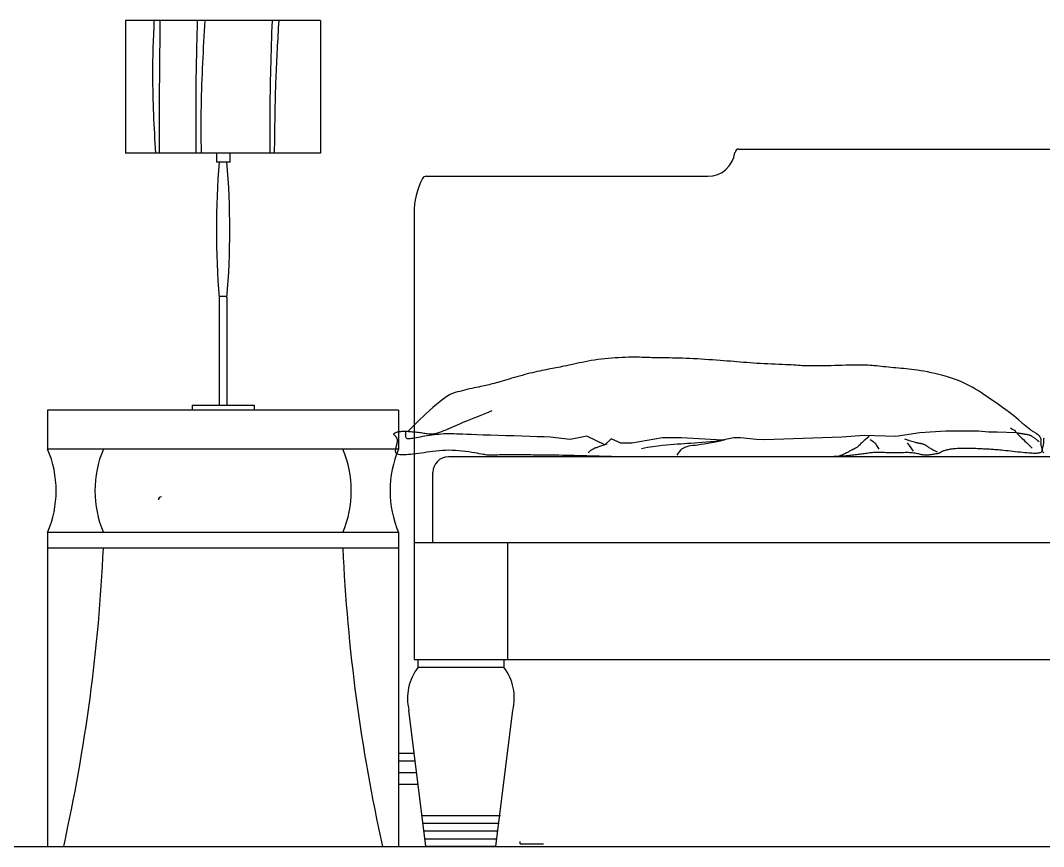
# Model space of a CAD drawing. Header units: inches. Extents: x 11.2 to 54.2, y 16.2 to 41.
# Drawn here: x 22.765 to 24.077, y 28.034 to 29.094 of the extents above; entities that cross this region are included whole.
import ezdxf

# ---------------------------------------------------------------- set-up
doc = ezdxf.new("R2010")
doc.units = ezdxf.units.IN
doc.header["$MEASUREMENT"] = 0
doc.layers.add('1', color=1, linetype='Continuous')
doc.layers.add('4', color=4, linetype='Continuous')

msp = doc.modelspace()

# ---------------------------------------------------------------- linework, layer by layer
at = {"layer": '1'}
for p, q in [((22.8996, 29.0936), (22.8996, 28.9234)), ((23.1496, 29.0936), (22.8996, 29.0936)), ((23.1496, 29.0936), (23.1496, 28.9234)), ((23.1496, 28.9234), (22.8996, 28.9234)), ((23.0168, 28.9119), (23.0168, 28.9234)), ((23.0337, 28.9119), (23.0337, 28.9234)), ((23.6862, 28.9286), (24.4531, 28.9286)), ((23.0337, 28.9119), (23.0168, 28.9119)), ((23.285, 28.8936), (23.6465, 28.8936)), ((23.2696, 28.8461), (23.2696, 28.2736)), ((23.0195, 28.74), (23.0296, 28.74)), ((23.0196, 28.7379), (23.0196, 28.6)), ((23.0296, 28.7379), (23.0296, 28.6)), ((22.9849, 28.6), (22.9849, 28.5936)), ((22.9849, 28.6), (23.0644, 28.6)), ((23.0644, 28.6), (23.0644, 28.5936)), ((23.2496, 28.5936), (22.7996, 28.5936)), ((22.7996, 28.5936), (22.7996, 28.5436)), ((23.2496, 28.5936), (23.2496, 28.5436)), ((23.3384, 28.5803), (23.3422, 28.5818)), ((23.3422, 28.5818), (23.3465, 28.5836)), ((23.3465, 28.5836), (23.3513, 28.5855)), ((23.3513, 28.5855), (23.3567, 28.5877)), ((23.3567, 28.5877), (23.3628, 28.5902)), ((23.3628, 28.5902), (23.3697, 28.593)), ((23.3078, 28.5674), (23.3106, 28.5685)), ((23.3106, 28.5685), (23.3134, 28.5697)), ((23.3134, 28.5697), (23.3164, 28.571)), ((23.3164, 28.571), (23.3194, 28.5723)), ((23.3194, 28.5723), (23.3224, 28.5736)), ((23.3224, 28.5736), (23.3254, 28.5749)), ((23.3254, 28.5749), (23.3284, 28.5762)), ((23.3284, 28.5762), (23.3316, 28.5775)), ((23.3316, 28.5775), (23.3348, 28.5788)), ((23.3348, 28.5788), (23.3384, 28.5803)), ((24.0377, 28.5684), (24.0346, 28.5706)), ((24.0408, 28.5675), (24.0377, 28.5684)), ((24.0607, 28.5677), (24.0645, 28.5657)), ((23.2437, 28.5629), (23.2438, 28.5632)), ((23.2437, 28.5626), (23.2437, 28.5629)), ((23.2438, 28.5622), (23.2437, 28.5626)), ((23.2438, 28.5632), (23.2441, 28.5636)), ((23.244, 28.5619), (23.2438, 28.5622)), ((23.2443, 28.5616), (23.244, 28.5619)), ((23.2441, 28.5636), (23.2444, 28.5639)), ((23.2446, 28.5612), (23.2443, 28.5616)), ((23.2444, 28.5639), (23.2448, 28.5642)), ((23.2449, 28.5609), (23.2446, 28.5612)), ((23.2448, 28.5642), (23.2454, 28.5645)), ((23.2453, 28.5605), (23.2449, 28.5609)), ((23.2457, 28.5601), (23.2453, 28.5605)), ((23.2454, 28.5645), (23.246, 28.5648)), ((23.246, 28.5598), (23.2457, 28.5601)), ((23.246, 28.5648), (23.2468, 28.5651)), ((23.2464, 28.5594), (23.246, 28.5598)), ((23.2468, 28.559), (23.2464, 28.5594)), ((23.2468, 28.5651), (23.2476, 28.5654)), ((23.2471, 28.5585), (23.2468, 28.559)), ((23.2474, 28.558), (23.2471, 28.5585)), ((23.2477, 28.5575), (23.2474, 28.558)), ((23.2476, 28.5654), (23.2485, 28.5656)), ((23.2479, 28.557), (23.2477, 28.5575)), ((23.2481, 28.5563), (23.2479, 28.557)), ((23.2482, 28.5557), (23.2481, 28.5563)), ((23.2483, 28.5549), (23.2482, 28.5557)), ((23.2482, 28.5541), (23.2483, 28.5549)), ((23.2485, 28.5656), (23.2494, 28.5658)), ((23.2494, 28.5658), (23.2505, 28.566)), ((23.2505, 28.566), (23.2515, 28.5661)), ((23.2515, 28.5661), (23.2527, 28.5663)), ((23.2527, 28.5663), (23.2539, 28.5664)), ((23.2539, 28.5664), (23.2551, 28.5664)), ((23.2551, 28.5664), (23.2564, 28.5664)), ((23.2564, 28.5664), (23.2578, 28.5664)), ((23.2578, 28.5664), (23.2593, 28.5664)), ((23.2593, 28.5664), (23.2608, 28.5664)), ((23.2608, 28.5664), (23.2624, 28.5663)), ((23.2624, 28.5663), (23.264, 28.5662)), ((23.264, 28.5662), (23.2658, 28.5661)), ((23.2658, 28.5661), (23.2676, 28.5659)), ((23.2676, 28.5659), (23.2694, 28.5658)), ((23.2694, 28.5658), (23.2713, 28.5656)), ((23.2713, 28.5656), (23.2732, 28.5654)), ((23.2732, 28.5654), (23.2751, 28.5652)), ((23.2751, 28.5652), (23.2769, 28.5649)), ((23.2769, 28.5649), (23.2787, 28.5647)), ((23.2787, 28.5647), (23.2804, 28.5644)), ((23.2804, 28.5644), (23.2821, 28.5642)), ((23.2821, 28.5642), (23.2836, 28.5639)), ((23.2836, 28.5639), (23.2851, 28.5636)), ((23.2851, 28.5636), (23.2865, 28.5634)), ((23.2865, 28.5634), (23.288, 28.5632)), ((23.288, 28.5632), (23.2894, 28.563)), ((23.2894, 28.563), (23.2909, 28.563)), ((23.2909, 28.563), (23.2925, 28.563)), ((23.2925, 28.563), (23.2942, 28.5632)), ((23.2942, 28.5632), (23.296, 28.5635)), ((23.296, 28.5635), (23.298, 28.564)), ((23.298, 28.564), (23.3002, 28.5646)), ((23.3002, 28.5646), (23.3026, 28.5654)), ((23.3026, 28.5654), (23.3051, 28.5663)), ((23.3051, 28.5663), (23.3078, 28.5674)), ((23.444, 28.559), (23.4321, 28.5594)), ((23.4699, 28.5558), (23.444, 28.559)), ((23.4911, 28.5602), (23.4699, 28.5558)), ((23.5143, 28.5491), (23.4911, 28.5602)), ((23.5223, 28.5569), (23.5143, 28.5491)), ((23.5346, 28.5513), (23.5223, 28.5569)), ((23.5882, 28.558), (23.5491, 28.5513)), ((23.6127, 28.558), (23.5882, 28.558)), ((23.5882, 28.558), (23.5882, 28.558)), ((23.6647, 28.5549), (23.6127, 28.558)), ((23.6796, 28.558), (23.6647, 28.5549)), ((23.6885, 28.558), (23.6796, 28.558)), ((23.7086, 28.5559), (23.6885, 28.558)), ((23.7189, 28.5555), (23.7086, 28.5559)), ((23.8181, 28.5588), (23.7189, 28.5555)), ((23.8468, 28.561), (23.8181, 28.5588)), ((23.8876, 28.5599), (23.8468, 28.561)), ((23.9185, 28.5643), (23.8876, 28.5599)), ((23.9515, 28.5665), (23.9185, 28.5643)), ((23.9934, 28.5665), (23.9515, 28.5665)), ((24.0066, 28.5654), (23.9934, 28.5665)), ((24.0177, 28.5654), (24.0066, 28.5654)), ((24.0419, 28.5643), (24.0177, 28.5654)), ((24.0419, 28.5643), (24.0408, 28.5675)), ((24.0645, 28.5657), (24.0675, 28.5639)), ((24.0675, 28.5639), (24.0697, 28.5623)), ((24.0697, 28.5623), (24.0713, 28.5607)), ((24.0713, 28.5607), (24.0724, 28.5592)), ((24.0724, 28.5592), (24.073, 28.5578)), ((24.073, 28.5578), (24.0733, 28.5564)), ((24.0733, 28.5564), (24.0733, 28.5552)), ((24.0733, 28.5552), (24.0733, 28.554)), ((23.2496, 28.5436), (22.7996, 28.5436)), ((23.2459, 28.5422), (23.246, 28.5432)), ((23.2459, 28.5413), (23.2459, 28.5422)), ((23.246, 28.5432), (23.2462, 28.5443)), ((23.2462, 28.5443), (23.2465, 28.5454)), ((23.2465, 28.5454), (23.2467, 28.5466)), ((23.2467, 28.5466), (23.247, 28.5477)), ((23.247, 28.5477), (23.2473, 28.5489)), ((23.2473, 28.5489), (23.2475, 28.55)), ((23.2475, 28.55), (23.2478, 28.5511)), ((23.2478, 28.5511), (23.248, 28.5521)), ((23.248, 28.5521), (23.2482, 28.5531)), ((23.2482, 28.5531), (23.2482, 28.5541)), ((23.3018, 28.5414), (23.2978, 28.541)), ((23.3059, 28.5417), (23.3018, 28.5414)), ((23.3101, 28.5419), (23.3059, 28.5417)), ((23.3143, 28.542), (23.3101, 28.5419)), ((23.3186, 28.5419), (23.3143, 28.542)), ((23.3229, 28.5418), (23.3186, 28.5419)), ((23.3272, 28.5415), (23.3229, 28.5418)), ((23.3315, 28.541), (23.3272, 28.5415)), ((23.5491, 28.5513), (23.5346, 28.5513)), ((23.9049, 28.5481), (23.9023, 28.5517)), ((23.9102, 28.5411), (23.9049, 28.5481)), ((23.9497, 28.5415), (23.9488, 28.5412)), ((23.9507, 28.5417), (23.9497, 28.5415)), ((23.9517, 28.542), (23.9507, 28.5417)), ((23.9527, 28.5423), (23.9517, 28.542)), ((23.9538, 28.5426), (23.9527, 28.5423)), ((23.955, 28.5428), (23.9538, 28.5426)), ((23.9561, 28.543), (23.955, 28.5428)), ((23.9573, 28.5433), (23.9561, 28.543)), ((23.9585, 28.5434), (23.9573, 28.5433)), ((23.9597, 28.5436), (23.9585, 28.5434)), ((23.9609, 28.5438), (23.9597, 28.5436)), ((23.9621, 28.5439), (23.9609, 28.5438)), ((23.9634, 28.544), (23.9621, 28.5439)), ((23.9647, 28.5441), (23.9634, 28.544)), ((23.9661, 28.5442), (23.9647, 28.5441)), ((23.9675, 28.5443), (23.9661, 28.5442)), ((23.969, 28.5443), (23.9675, 28.5443)), ((23.9705, 28.5444), (23.969, 28.5443)), ((23.9721, 28.5444), (23.9705, 28.5444)), ((23.9737, 28.5445), (23.9721, 28.5444)), ((23.9753, 28.5445), (23.9737, 28.5445)), ((23.9771, 28.5445), (23.9753, 28.5445)), ((23.9788, 28.5445), (23.9771, 28.5445)), ((23.9806, 28.5445), (23.9788, 28.5445)), ((23.9825, 28.5444), (23.9806, 28.5445)), ((23.9843, 28.5444), (23.9825, 28.5444)), ((23.9862, 28.5443), (23.9843, 28.5444)), ((23.9882, 28.5443), (23.9862, 28.5443)), ((23.9902, 28.5442), (23.9882, 28.5443)), ((23.9921, 28.5441), (23.9902, 28.5442)), ((23.9941, 28.544), (23.9921, 28.5441)), ((23.9961, 28.5439), (23.9941, 28.544)), ((23.9981, 28.5438), (23.9961, 28.5439)), ((24.0001, 28.5437), (23.9981, 28.5438)), ((24.002, 28.5436), (24.0001, 28.5437)), ((24.0039, 28.5435), (24.002, 28.5436)), ((24.0057, 28.5434), (24.0039, 28.5435)), ((24.0075, 28.5433), (24.0057, 28.5434)), ((24.0093, 28.5432), (24.0075, 28.5433)), ((24.0111, 28.5431), (24.0093, 28.5432)), ((24.0128, 28.5429), (24.0111, 28.5431)), ((24.0147, 28.5428), (24.0128, 28.5429)), ((24.0166, 28.5426), (24.0147, 28.5428)), ((24.0187, 28.5425), (24.0166, 28.5426)), ((24.0209, 28.5423), (24.0187, 28.5425)), ((24.0232, 28.542), (24.0209, 28.5423)), ((24.0257, 28.5418), (24.0232, 28.542)), ((24.0285, 28.5415), (24.0257, 28.5418)), ((24.0314, 28.5412), (24.0285, 28.5415)), ((24.0733, 28.554), (24.0732, 28.5528)), ((24.0732, 28.5528), (24.0733, 28.5516)), ((24.0733, 28.5516), (24.0734, 28.5505)), ((24.0734, 28.5505), (24.0735, 28.5495)), ((24.0735, 28.5495), (24.0737, 28.5484)), ((24.0737, 28.5484), (24.0739, 28.5475)), ((24.0739, 28.5475), (24.0742, 28.5465)), ((24.0742, 28.5465), (24.0744, 28.5456)), ((24.0744, 28.5456), (24.0747, 28.5448)), ((24.0747, 28.5448), (24.0748, 28.544)), ((24.0748, 28.544), (24.075, 28.5432)), ((24.075, 28.5413), (24.0748, 28.5408)), ((24.075, 28.5432), (24.0751, 28.5425)), ((24.0751, 28.5419), (24.075, 28.5413)), ((24.0751, 28.5425), (24.0751, 28.5419)), ((23.2459, 28.5404), (23.2459, 28.5413)), ((23.2461, 28.5395), (23.2459, 28.5404)), ((23.2464, 28.5388), (23.2461, 28.5395)), ((23.2469, 28.5381), (23.2464, 28.5388)), ((23.2476, 28.5376), (23.2469, 28.5381)), ((23.2486, 28.5371), (23.2476, 28.5376)), ((23.2497, 28.5367), (23.2486, 28.5371)), ((23.2512, 28.5364), (23.2497, 28.5367)), ((23.2529, 28.5363), (23.2512, 28.5364)), ((23.255, 28.5362), (23.2529, 28.5363)), ((23.2572, 28.5362), (23.255, 28.5362)), ((23.2597, 28.5364), (23.2572, 28.5362)), ((23.2625, 28.5366), (23.2597, 28.5364)), ((23.2654, 28.5368), (23.2625, 28.5366)), ((23.2685, 28.5372), (23.2654, 28.5368)), ((23.2718, 28.5375), (23.2685, 28.5372)), ((23.2752, 28.538), (23.2718, 28.5375)), ((23.2787, 28.5385), (23.2752, 28.538)), ((23.2824, 28.539), (23.2787, 28.5385)), ((23.2861, 28.5395), (23.2824, 28.539)), ((23.2899, 28.54), (23.2861, 28.5395)), ((23.2938, 28.5405), (23.2899, 28.54)), ((23.2978, 28.541), (23.2938, 28.5405)), ((24.8207, 28.5336), (23.3136, 28.5336)), ((23.3357, 28.5405), (23.3315, 28.541)), ((23.3397, 28.54), (23.3357, 28.5405)), ((23.3435, 28.5394), (23.3397, 28.54)), ((23.3471, 28.5388), (23.3435, 28.5394)), ((23.3504, 28.5382), (23.3471, 28.5388)), ((23.3533, 28.5377), (23.3504, 28.5382)), ((23.3559, 28.5372), (23.3533, 28.5377)), ((23.3581, 28.5368), (23.3559, 28.5372)), ((23.3599, 28.5365), (23.3581, 28.5368)), ((23.3614, 28.5362), (23.3599, 28.5365)), ((23.3628, 28.536), (23.3614, 28.5362)), ((23.3641, 28.5359), (23.3628, 28.536)), ((23.3653, 28.5358), (23.3641, 28.5359)), ((23.3666, 28.5358), (23.3653, 28.5358)), ((23.368, 28.5358), (23.3666, 28.5358)), ((23.3696, 28.5358), (23.368, 28.5358)), ((23.3715, 28.5359), (23.3696, 28.5358)), ((23.3738, 28.5359), (23.3715, 28.5359)), ((23.3764, 28.536), (23.3738, 28.5359)), ((23.3792, 28.5361), (23.3764, 28.536)), ((23.3823, 28.5362), (23.3792, 28.5361)), ((23.3855, 28.5362), (23.3823, 28.5362)), ((23.3887, 28.5363), (23.3855, 28.5362)), ((23.392, 28.5364), (23.3887, 28.5363)), ((23.3953, 28.5364), (23.392, 28.5364)), ((23.3985, 28.5364), (23.3953, 28.5364)), ((23.4015, 28.5364), (23.3985, 28.5364)), ((23.4043, 28.5364), (23.4015, 28.5364)), ((23.407, 28.5364), (23.4043, 28.5364)), ((23.4095, 28.5364), (23.407, 28.5364)), ((23.412, 28.5363), (23.4095, 28.5364)), ((23.4144, 28.5362), (23.412, 28.5363)), ((23.4169, 28.5362), (23.4144, 28.5362)), ((23.4194, 28.5361), (23.4169, 28.5362)), ((23.4221, 28.536), (23.4194, 28.5361)), ((23.4249, 28.5359), (23.4221, 28.536)), ((23.4279, 28.5359), (23.4249, 28.5359)), ((23.4312, 28.5358), (23.4279, 28.5359)), ((23.4347, 28.5358), (23.4312, 28.5358)), ((23.4384, 28.5358), (23.4347, 28.5358)), ((23.4424, 28.5357), (23.4384, 28.5358)), ((23.4466, 28.5357), (23.4424, 28.5357)), ((23.4509, 28.5356), (23.4466, 28.5357)), ((23.4554, 28.5356), (23.4509, 28.5356)), ((23.4601, 28.5355), (23.4554, 28.5356)), ((23.465, 28.5354), (23.4601, 28.5355)), ((23.47, 28.5353), (23.465, 28.5354)), ((23.4751, 28.5352), (23.47, 28.5353)), ((23.4804, 28.5351), (23.4751, 28.5352)), ((23.4857, 28.5349), (23.4804, 28.5351)), ((23.491, 28.5348), (23.4857, 28.5349)), ((23.4964, 28.5346), (23.491, 28.5348)), ((23.5018, 28.5344), (23.4964, 28.5346)), ((23.5072, 28.5343), (23.5018, 28.5344)), ((23.5124, 28.5341), (23.5072, 28.5343)), ((23.5176, 28.534), (23.5124, 28.5341)), ((23.5227, 28.5339), (23.5176, 28.534)), ((23.5277, 28.5338), (23.5227, 28.5339)), ((23.5325, 28.5337), (23.5277, 28.5338)), ((23.5371, 28.5336), (23.5325, 28.5337)), ((23.5416, 28.5336), (23.5371, 28.5336)), ((23.7893, 28.5336), (23.785, 28.5336)), ((23.7934, 28.5336), (23.7893, 28.5336)), ((23.7973, 28.5336), (23.7934, 28.5336)), ((23.801, 28.5337), (23.7973, 28.5336)), ((23.8045, 28.5338), (23.801, 28.5337)), ((23.8079, 28.5339), (23.8045, 28.5338)), ((23.8109, 28.534), (23.8079, 28.5339)), ((23.8138, 28.5341), (23.8109, 28.534)), ((23.8165, 28.5343), (23.8138, 28.5341)), ((23.8191, 28.5345), (23.8165, 28.5343)), ((23.8214, 28.5347), (23.8191, 28.5345)), ((23.8237, 28.5348), (23.8214, 28.5347)), ((23.8258, 28.5351), (23.8237, 28.5348)), ((23.8279, 28.5353), (23.8258, 28.5351)), ((23.8298, 28.5355), (23.8279, 28.5353)), ((23.8317, 28.5357), (23.8298, 28.5355)), ((23.8336, 28.5359), (23.8317, 28.5357)), ((23.8354, 28.5361), (23.8336, 28.5359)), ((23.8372, 28.5364), (23.8354, 28.5361)), ((23.8389, 28.5366), (23.8372, 28.5364)), ((23.8406, 28.5368), (23.8389, 28.5366)), ((23.8423, 28.537), (23.8406, 28.5368)), ((23.844, 28.5372), (23.8423, 28.537)), ((23.8457, 28.5375), (23.844, 28.5372)), ((23.8474, 28.5377), (23.8457, 28.5375)), ((23.849, 28.5379), (23.8474, 28.5377)), ((23.8507, 28.5381), (23.849, 28.5379)), ((23.8523, 28.5383), (23.8507, 28.5381)), ((23.854, 28.5386), (23.8523, 28.5383)), ((23.8556, 28.5387), (23.854, 28.5386)), ((23.8573, 28.5389), (23.8556, 28.5387)), ((23.859, 28.5391), (23.8573, 28.5389)), ((23.8607, 28.5392), (23.859, 28.5391)), ((23.8624, 28.5393), (23.8607, 28.5392)), ((23.8642, 28.5394), (23.8624, 28.5393)), ((23.8659, 28.5394), (23.8642, 28.5394)), ((23.8677, 28.5394), (23.8659, 28.5394)), ((23.8695, 28.5393), (23.8677, 28.5394)), ((23.8713, 28.5392), (23.8695, 28.5393)), ((23.8732, 28.5391), (23.8713, 28.5392)), ((23.875, 28.539), (23.8732, 28.5391)), ((23.8769, 28.5389), (23.875, 28.539)), ((23.8789, 28.5388), (23.8769, 28.5389)), ((23.8808, 28.5387), (23.8789, 28.5388)), ((23.8828, 28.5387), (23.8808, 28.5387)), ((23.8848, 28.5386), (23.8828, 28.5387)), ((23.8869, 28.5387), (23.8848, 28.5386)), ((23.889, 28.5387), (23.8869, 28.5387)), ((23.8911, 28.5388), (23.889, 28.5387)), ((23.8931, 28.5389), (23.8911, 28.5388)), ((23.8952, 28.539), (23.8931, 28.5389)), ((23.8973, 28.539), (23.8952, 28.539)), ((23.8994, 28.5391), (23.8973, 28.539)), ((23.9014, 28.5391), (23.8994, 28.5391)), ((23.9033, 28.5391), (23.9014, 28.5391)), ((23.9052, 28.539), (23.9033, 28.5391)), ((23.9071, 28.5389), (23.9052, 28.539)), ((23.9088, 28.5387), (23.9071, 28.5389)), ((23.9105, 28.5384), (23.9088, 28.5387)), ((23.9122, 28.5382), (23.9105, 28.5384)), ((23.9137, 28.5379), (23.9122, 28.5382)), ((23.9152, 28.5376), (23.9137, 28.5379)), ((23.9167, 28.5373), (23.9152, 28.5376)), ((23.918, 28.537), (23.9167, 28.5373)), ((23.9193, 28.5367), (23.918, 28.537)), ((23.9205, 28.5364), (23.9193, 28.5367)), ((23.9216, 28.5362), (23.9205, 28.5364)), ((23.9227, 28.5361), (23.9216, 28.5362)), ((23.9237, 28.536), (23.9227, 28.5361)), ((23.9246, 28.5359), (23.9237, 28.536)), ((23.9256, 28.5358), (23.9246, 28.5359)), ((23.9265, 28.5358), (23.9256, 28.5358)), ((23.9275, 28.5359), (23.9265, 28.5358)), ((23.9285, 28.5359), (23.9275, 28.5359)), ((23.9295, 28.536), (23.9285, 28.5359)), ((23.9306, 28.5361), (23.9295, 28.536)), ((23.9317, 28.5362), (23.9306, 28.5361)), ((23.9329, 28.5363), (23.9317, 28.5362)), ((23.9341, 28.5365), (23.9329, 28.5363)), ((23.9353, 28.5367), (23.9341, 28.5365)), ((23.9365, 28.5369), (23.9353, 28.5367)), ((23.9377, 28.5371), (23.9365, 28.5369)), ((23.9388, 28.5373), (23.9377, 28.5371)), ((23.9398, 28.5375), (23.9388, 28.5373)), ((23.9408, 28.5377), (23.9398, 28.5375)), ((23.9416, 28.5379), (23.9408, 28.5377)), ((23.9423, 28.5381), (23.9416, 28.5379)), ((23.9429, 28.5384), (23.9423, 28.5381)), ((23.9434, 28.5386), (23.9429, 28.5384)), ((23.9439, 28.5388), (23.9434, 28.5386)), ((23.9443, 28.539), (23.9439, 28.5388)), ((23.9447, 28.5393), (23.9443, 28.539)), ((23.9451, 28.5395), (23.9447, 28.5393)), ((23.9455, 28.5398), (23.9451, 28.5395)), ((23.946, 28.54), (23.9455, 28.5398)), ((23.9466, 28.5403), (23.946, 28.54)), ((23.9472, 28.5406), (23.9466, 28.5403)), ((23.948, 28.5409), (23.9472, 28.5406)), ((23.9488, 28.5412), (23.948, 28.5409)), ((24.0345, 28.5408), (24.0314, 28.5412)), ((24.0376, 28.5405), (24.0345, 28.5408)), ((24.0408, 28.5401), (24.0376, 28.5405)), ((24.044, 28.5398), (24.0408, 28.5401)), ((24.0471, 28.5395), (24.044, 28.5398)), ((24.0501, 28.5392), (24.0471, 28.5395)), ((24.053, 28.5389), (24.0501, 28.5392)), ((24.0557, 28.5386), (24.053, 28.5389)), ((24.0582, 28.5384), (24.0557, 28.5386)), ((24.0604, 28.5383), (24.0582, 28.5384)), ((24.0625, 28.5382), (24.0604, 28.5383)), ((24.0643, 28.5381), (24.0625, 28.5382)), ((24.066, 28.5381), (24.0643, 28.5381)), ((24.0675, 28.5381), (24.066, 28.5381)), ((24.0688, 28.5382), (24.0675, 28.5381)), ((24.07, 28.5383), (24.0688, 28.5382)), ((24.071, 28.5384), (24.07, 28.5383)), ((24.0719, 28.5386), (24.071, 28.5384)), ((24.0726, 28.5389), (24.0719, 28.5386)), ((24.0733, 28.5392), (24.0726, 28.5389)), ((24.0738, 28.5395), (24.0733, 28.5392)), ((24.0743, 28.5399), (24.0738, 28.5395)), ((24.0746, 28.5403), (24.0743, 28.5399)), ((24.0748, 28.5408), (24.0746, 28.5403)), ((23.2936, 28.4236), (23.2936, 28.5136)), ((22.7996, 28.4366), (22.7996, 28.0336)), ((23.2496, 28.4366), (22.7996, 28.4366)), ((23.2496, 28.4366), (23.2496, 28.0336)), ((23.2696, 28.4236), (24.8696, 28.4236)), ((23.3896, 28.4236), (23.3896, 28.2736)), ((23.2496, 28.4166), (22.7996, 28.4166)), ((23.2696, 28.2736), (24.8696, 28.2736)), ((23.2746, 28.2736), (23.2746, 28.2636)), ((23.3846, 28.2736), (23.3846, 28.2636)), ((23.2746, 28.2636), (23.3846, 28.2636)), ((23.2846, 28.0336), (23.263, 28.2085)), ((23.3746, 28.0336), (23.3963, 28.2085)), ((23.2496, 28.1536), (23.2698, 28.1536)), ((23.2496, 28.1436), (23.2711, 28.1436)), ((23.2496, 28.1286), (23.2729, 28.1286)), ((23.2496, 28.1136), (23.2748, 28.1136)), ((23.279, 28.0736), (23.3803, 28.0736)), ((23.2804, 28.0636), (23.3789, 28.0636)), ((23.2818, 28.0536), (23.3775, 28.0536)), ((23.2832, 28.0436), (23.3761, 28.0436)), ((22.7996, 28.0336), (22.8201, 28.0336)), ((23.2292, 28.0336), (23.2496, 28.0336)), ((23.3746, 28.0336), (23.2846, 28.0336)), ((23.4057, 28.037), (23.4057, 28.0402)), ((23.4057, 28.037), (23.4357, 28.037))]:
    msp.add_line(p, q, dxfattribs=at)
for points in [[(24.0607, 28.5677), (24.0523, 28.5749), (24.045, 28.581), (24.0387, 28.5861), (24.0333, 28.5904), (24.0286, 28.594), (24.0245, 28.5971), (24.0208, 28.5997), (24.0174, 28.602), (24.0142, 28.6042), (24.011, 28.6063), (24.0077, 28.6086), (24.0043, 28.6109), (24.0008, 28.6133), (23.9972, 28.6157), (23.9935, 28.6182), (23.9896, 28.6206), (23.9855, 28.623), (23.9813, 28.6253), (23.977, 28.6275), (23.9724, 28.6296), (23.9677, 28.6316), (23.9628, 28.6334), (23.9578, 28.6351), (23.9527, 28.6367), (23.9477, 28.6381), (23.9426, 28.6394), (23.9377, 28.6406), (23.9328, 28.6416), (23.9281, 28.6426), (23.9236, 28.6434), (23.9194, 28.6441), (23.9153, 28.6447), (23.9114, 28.6452), (23.9078, 28.6457), (23.9042, 28.6461), (23.9008, 28.6464), (23.8974, 28.6468), (23.8942, 28.6471), (23.8909, 28.6474), (23.8877, 28.6477), (23.8845, 28.648), (23.8813, 28.6483), (23.8781, 28.6487), (23.8749, 28.649), (23.8718, 28.6493), (23.8687, 28.6497), (23.8657, 28.65), (23.8627, 28.6503), (23.8598, 28.6505), (23.8571, 28.6508), (23.8544, 28.651), (23.8518, 28.6511), (23.8492, 28.6512), (23.8466, 28.6513), (23.8439, 28.6513), (23.8411, 28.6514), (23.838, 28.6514), (23.8348, 28.6513), (23.8313, 28.6513), (23.8275, 28.6512), (23.8234, 28.6511), (23.8189, 28.651), (23.8143, 28.6508), (23.8095, 28.6507), (23.8047, 28.6506), (23.7999, 28.6505), (23.7953, 28.6504), (23.7908, 28.6503), (23.7865, 28.6503), (23.7826, 28.6503), (23.7791, 28.6503), (23.7759, 28.6503), (23.773, 28.6504), (23.7703, 28.6505), (23.7676, 28.6506), (23.765, 28.6508), (23.7624, 28.6509), (23.7596, 28.6511), (23.7566, 28.6513), (23.7534, 28.6515), (23.7498, 28.6517), (23.7458, 28.6518), (23.7417, 28.652), (23.7373, 28.6522), (23.7327, 28.6524), (23.7281, 28.6526), (23.7233, 28.6528), (23.7186, 28.6531), (23.7139, 28.6533), (23.7094, 28.6536), (23.7049, 28.6539), (23.7006, 28.6542), (23.6963, 28.6545), (23.6921, 28.6548), (23.6879, 28.6551), (23.6838, 28.6555), (23.6796, 28.6558), (23.6753, 28.6562), (23.671, 28.6565), (23.6665, 28.6569), (23.662, 28.6573), (23.6572, 28.6576), (23.6524, 28.658), (23.6476, 28.6583), (23.6427, 28.6586), (23.6378, 28.6589), (23.6329, 28.6592), (23.6281, 28.6595), (23.6233, 28.6597), (23.6186, 28.6599), (23.6141, 28.6601), (23.6096, 28.6602), (23.6053, 28.6603), (23.6012, 28.6604), (23.5971, 28.6605), (23.5932, 28.6605), (23.5893, 28.6606), (23.5856, 28.6607), (23.582, 28.6607), (23.5785, 28.6608), (23.5751, 28.6609), (23.5718, 28.661), (23.5686, 28.6611), (23.5653, 28.6612), (23.562, 28.6613), (23.5587, 28.6614), (23.5554, 28.6615), (23.5519, 28.6615), (23.5482, 28.6615), (23.5445, 28.6614), (23.5405, 28.6613), (23.5363, 28.6611), (23.532, 28.6609), (23.5277, 28.6606), (23.5232, 28.6603), (23.5187, 28.6599), (23.5142, 28.6595), (23.5098, 28.659), (23.5053, 28.6584), (23.501, 28.6578), (23.4969, 28.6571), (23.4928, 28.6564), (23.4889, 28.6557), (23.4851, 28.6549), (23.4814, 28.6542), (23.4779, 28.6534), (23.4745, 28.6527), (23.4712, 28.6519), (23.4681, 28.6512), (23.4652, 28.6506), (23.4623, 28.65), (23.4596, 28.6494), (23.457, 28.6489), (23.4545, 28.6484), (23.452, 28.6479), (23.4495, 28.6474), (23.447, 28.647), (23.4445, 28.6465), (23.4419, 28.646), (23.4392, 28.6454), (23.4365, 28.6449), (23.4336, 28.6443), (23.4307, 28.6437), (23.4276, 28.643), (23.4245, 28.6423), (23.4213, 28.6415), (23.4181, 28.6408), (23.4148, 28.64), (23.4115, 28.6391), (23.4082, 28.6382), (23.4048, 28.6373), (23.4015, 28.6364), (23.3982, 28.6354), (23.3949, 28.6344), (23.3916, 28.6335), (23.3885, 28.6325), (23.3855, 28.6316), (23.3825, 28.6308), (23.3798, 28.6299), (23.3771, 28.6292), (23.3747, 28.6285), (23.3724, 28.6279), (23.3702, 28.6273), (23.3681, 28.6268), (23.366, 28.6262), (23.3639, 28.6258), (23.3618, 28.6253), (23.3596, 28.6248), (23.3573, 28.6243), (23.3548, 28.6238), (23.3522, 28.6232), (23.3494, 28.6226), (23.3465, 28.622), (23.3436, 28.6213), (23.3405, 28.6207), (23.3374, 28.62), (23.3343, 28.6192), (23.3312, 28.6185), (23.3281, 28.6177), (23.3251, 28.617), (23.3222, 28.6162), (23.3191, 28.6151), (23.3157, 28.6135), (23.3117, 28.6111), (23.3068, 28.6077), (23.3008, 28.603), (23.2936, 28.5968), (23.2848, 28.5888), (23.2742, 28.5787), (23.2616, 28.5663)], [(23.444, 28.559), (23.4363, 28.5593), (23.4276, 28.5595), (23.418, 28.5598), (23.408, 28.5601), (23.3977, 28.5604), (23.3873, 28.5607), (23.3772, 28.561), (23.3675, 28.5613), (23.3584, 28.5615), (23.3503, 28.5618), (23.3433, 28.5621), (23.3373, 28.5623), (23.3322, 28.5626), (23.3279, 28.5628), (23.3241, 28.5629), (23.3209, 28.5631), (23.3181, 28.5632), (23.3154, 28.5632), (23.3129, 28.5632), (23.3103, 28.5631), (23.3076, 28.563), (23.3047, 28.5628), (23.3017, 28.5625), (23.2987, 28.5622), (23.2956, 28.5618), (23.2924, 28.5615), (23.2893, 28.561), (23.2863, 28.5606), (23.2833, 28.5601), (23.2804, 28.5596), (23.2776, 28.5591), (23.2751, 28.5586), (23.2726, 28.5582), (23.2704, 28.5577), (23.2683, 28.5573), (23.2665, 28.557), (23.2648, 28.5568), (23.2633, 28.5567), (23.2621, 28.5567), (23.2611, 28.5569), (23.2603, 28.5572), (23.2598, 28.5576), (23.2594, 28.5582), (23.2592, 28.559), (23.2591, 28.5598), (23.2591, 28.5609), (23.2591, 28.5621), (23.2592, 28.5634), (23.2592, 28.5648), (23.2593, 28.5664)], [(23.5613, 28.5445), (23.5689, 28.5459), (23.5759, 28.547), (23.5822, 28.5479), (23.5879, 28.5486), (23.5932, 28.5492), (23.5981, 28.5496), (23.6028, 28.55), (23.6072, 28.5503), (23.6116, 28.5505), (23.6159, 28.5508), (23.6203, 28.551), (23.6248, 28.5513), (23.6294, 28.5516), (23.6342, 28.5519), (23.6391, 28.5523), (23.6443, 28.5528), (23.6498, 28.5533), (23.6555, 28.5539), (23.6615, 28.5545), (23.6679, 28.5553)], [(23.6679, 28.5553), (23.662, 28.5538), (23.6564, 28.5526), (23.6512, 28.5515), (23.6463, 28.5507), (23.6418, 28.5499), (23.6376, 28.5493), (23.6337, 28.5488), (23.6302, 28.5484), (23.6271, 28.548), (23.6243, 28.5476), (23.6218, 28.5472), (23.6196, 28.5467), (23.6177, 28.5461), (23.616, 28.5454), (23.6144, 28.5445), (23.6128, 28.5434), (23.6114, 28.542), (23.6098, 28.5402), (23.6082, 28.5382), (23.6065, 28.5357)], [(23.8533, 28.5596), (23.8508, 28.5577), (23.8487, 28.556), (23.8468, 28.5544), (23.8452, 28.553), (23.8439, 28.5518), (23.8427, 28.5507), (23.8417, 28.5497), (23.8408, 28.5488), (23.84, 28.548), (23.8393, 28.5473), (23.8386, 28.5467), (23.838, 28.5462), (23.8373, 28.5457), (23.8367, 28.5453), (23.8362, 28.545), (23.8356, 28.5447), (23.8351, 28.5444), (23.8346, 28.5441), (23.8341, 28.5439), (23.8336, 28.5437), (23.8331, 28.5434), (23.8326, 28.5432), (23.8321, 28.5429), (23.8316, 28.5426), (23.8311, 28.5423), (23.8305, 28.542), (23.8298, 28.5416), (23.8291, 28.5412), (23.8283, 28.5408), (23.8274, 28.5403), (23.8265, 28.5398), (23.8254, 28.5392), (23.8243, 28.5386), (23.823, 28.538), (23.8216, 28.5374), (23.8201, 28.5367), (23.8184, 28.536), (23.8167, 28.5354), (23.8148, 28.5347), (23.8127, 28.534)], [(23.8661, 28.5437), (23.865, 28.5455), (23.8641, 28.547), (23.8633, 28.5482), (23.8625, 28.5492), (23.8617, 28.5502), (23.8608, 28.5511), (23.8597, 28.552), (23.8583, 28.553), (23.8567, 28.5542), (23.8546, 28.5556)], [(23.9411, 28.5398), (23.9403, 28.5401), (23.9394, 28.5404), (23.9384, 28.5409), (23.9374, 28.5414), (23.9364, 28.5419), (23.9354, 28.5424), (23.9343, 28.543), (23.9333, 28.5436), (23.9323, 28.5442), (23.9313, 28.5448), (23.9304, 28.5454), (23.9295, 28.546), (23.9287, 28.5465), (23.9279, 28.5471), (23.9271, 28.5476), (23.9263, 28.548), (23.9256, 28.5485), (23.9249, 28.5489), (23.9242, 28.5492), (23.9235, 28.5495), (23.9228, 28.5498), (23.9221, 28.55), (23.9215, 28.5502), (23.9207, 28.5504), (23.92, 28.5505), (23.9193, 28.5507), (23.9185, 28.5508), (23.9176, 28.5509), (23.9168, 28.5511), (23.9158, 28.5513), (23.9148, 28.5515), (23.9138, 28.5517), (23.9126, 28.552), (23.9113, 28.5524), (23.9098, 28.5528), (23.9081, 28.5533), (23.9063, 28.5539), (23.9042, 28.5547), (23.9018, 28.5555), (23.8992, 28.5565)], [(24.0712, 28.553), (24.0703, 28.5538), (24.0694, 28.5545), (24.0686, 28.5552), (24.0678, 28.5558), (24.067, 28.5565), (24.0662, 28.557), (24.0655, 28.5576), (24.0648, 28.5581), (24.0642, 28.5585), (24.0636, 28.559), (24.063, 28.5594), (24.0625, 28.5597), (24.062, 28.56), (24.0615, 28.5603), (24.0611, 28.5606), (24.0606, 28.5608), (24.0601, 28.561), (24.0596, 28.5612), (24.059, 28.5614), (24.0584, 28.5616), (24.0578, 28.5617), (24.0571, 28.5619), (24.0564, 28.562), (24.0556, 28.5621), (24.0548, 28.5622), (24.054, 28.5624), (24.0532, 28.5625), (24.0524, 28.5626), (24.0516, 28.5627), (24.0508, 28.5629), (24.05, 28.563), (24.0492, 28.5632), (24.0484, 28.5633), (24.0476, 28.5635), (24.0467, 28.5637), (24.0459, 28.5638), (24.045, 28.564), (24.044, 28.5641), (24.043, 28.5642), (24.0419, 28.5643)], [(24.043, 28.5636), (24.0452, 28.5614), (24.0473, 28.5594), (24.0493, 28.5575), (24.0513, 28.5557), (24.0532, 28.5539), (24.0551, 28.5522), (24.0569, 28.5504), (24.0587, 28.5486), (24.0606, 28.5466), (24.0624, 28.5446)], [(24.0772, 28.5578), (24.0769, 28.5564), (24.0768, 28.5552), (24.0768, 28.554), (24.0769, 28.5528), (24.0769, 28.5516), (24.0768, 28.5505), (24.0766, 28.5495), (24.0764, 28.5484), (24.0762, 28.5475), (24.0759, 28.5465), (24.0757, 28.5456), (24.0755, 28.5448), (24.0753, 28.544), (24.0751, 28.5432), (24.0751, 28.5425), (24.0751, 28.5419), (24.0751, 28.5413), (24.0753, 28.5408), (24.0755, 28.5403), (24.0759, 28.5399), (24.0763, 28.5395), (24.0769, 28.5392), (24.0775, 28.5389)], [(23.5173, 28.55), (23.5152, 28.5494), (23.5133, 28.5488), (23.5117, 28.5483), (23.5102, 28.5478), (23.5088, 28.5474), (23.5076, 28.547), (23.5064, 28.5466), (23.5054, 28.5462), (23.5044, 28.5458), (23.5034, 28.5454), (23.5024, 28.545), (23.5014, 28.5446), (23.5003, 28.5441), (23.4993, 28.5436), (23.4983, 28.543), (23.4972, 28.5424), (23.4961, 28.5416), (23.4951, 28.5408), (23.494, 28.5399), (23.4929, 28.5388)]]:
    msp.add_lwpolyline(points, dxfattribs=at)
for centre, radius, start, end in [((23.6465, 28.9286), 0.035, 270, 352.8192), ((23.6862, 28.9236), 0.005, 90, 172.8192), ((24.0808, 28.8249), 1.0647, 175.3118, 184.6882), ((21.9685, 28.8249), 1.0647, 355.3118, 4.6882), ((23.3676, 28.8461), 0.098, 152.768, 180), ((23.285, 28.8886), 0.005, 90, 152.768), ((22.6734, 28.4901), 0.1371, 337.0297, 22.9703), ((22.9973, 28.4901), 0.1371, 157.0297, 202.9703), ((23.052, 28.4901), 0.1371, 337.0297, 22.9703), ((23.3759, 28.4901), 0.1371, 157.0297, 202.9703), ((23.3136, 28.5136), 0.02, 90, 180), ((22.9456, 28.4784), 0.004, 90, 180), ((20.6289, 28.5205), 2.2447, 347.4731, 357.3481), ((25.4204, 28.5205), 2.2447, 182.6519, 192.5269), ((23.3262, 28.224), 0.065, 142.418, 193.7647), ((23.333, 28.2239), 0.0652, 346.3104, 37.5069)]:
    msp.add_arc(centre, radius, start, end, dxfattribs=at)
for points, knots in [([(22.936, 29.0936), (22.9351, 29.0701), (22.9328, 29.0134), (22.936, 28.9567), (22.9379, 28.9234)], [0, 0, 0, 0, 70.36276, 170.263326, 170.263326, 170.263326, 170.263326]), ([(22.9437, 29.0936), (22.9433, 29.0593), (22.9426, 29.0026), (22.9427, 28.9459), (22.9427, 28.9234)], [0, 0, 0, 0, 102.896205, 170.168156, 170.168156, 170.168156, 170.168156]), ([(22.9916, 29.0936), (22.9908, 29.0663), (22.9892, 29.0096), (22.9895, 28.9529), (22.9897, 28.9234)], [0, 0, 0, 0, 81.849134, 170.186134, 170.186134, 170.186134, 170.186134]), ([(23.0012, 29.0936), (22.9991, 29.0571), (22.9958, 29.0004), (22.9962, 28.9436), (22.9964, 28.9234)], [0, 0, 0, 0, 109.698654, 170.268353, 170.268353, 170.268353, 170.268353]), ([(23.0874, 29.0936), (23.0861, 29.0529), (23.0843, 28.9962), (23.0845, 28.9395), (23.0845, 28.9234)], [0, 0, 0, 0, 122.075366, 170.197536, 170.197536, 170.197536, 170.197536]), ([(23.096, 29.0936), (23.0946, 29.0689), (23.0913, 29.0122), (23.0906, 28.9554), (23.0903, 28.9234)], [0, 0, 0, 0, 74.265608, 170.281565, 170.281565, 170.281565, 170.281565])]:
    msp.add_open_spline(points, degree=3, knots=knots, dxfattribs=at)
at = {"layer": '4'}
msp.add_line((11.4922, 28.0336), (31.8184, 28.0336), dxfattribs=at)

doc.saveas('drawing.dxf')
